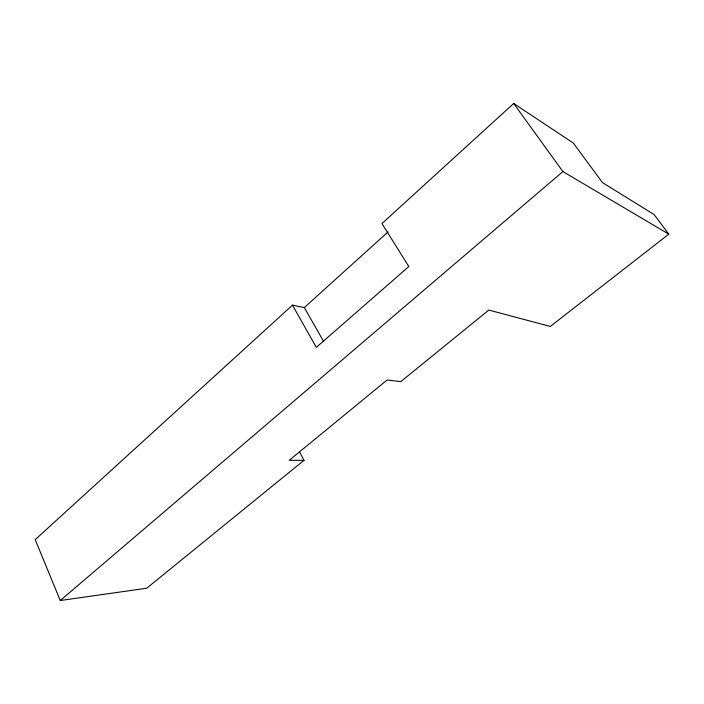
<?xml version="1.0" encoding="UTF-8"?>
<svg xmlns="http://www.w3.org/2000/svg" width="704" height="704" viewBox="0 0 704 704"><rect width="100%" height="100%" fill="white"/><g stroke="black" fill="none" stroke-linecap="round" stroke-linejoin="round"><path stroke-width="1.06" d="M323.699 341.598L304.33 307.56L292.468 305.14L35.2 539.669L60.271 600.521L146.696 588.236L304.022 460.319L299.552 451.942M304.022 460.319L289.194 460.328L387.121 379.993L400.778 381.638L488.814 310.059L550.299 326.445L668.8 234.168L654.086 214.526L602.483 182.609L573.346 143.07L513.691 103.479L381.955 223.564L408.813 266.534L316.307 347.371L292.468 305.14M304.33 307.56L388.089 231.871M60.271 600.521L562.892 171.565L668.8 234.168M513.691 103.479L562.892 171.565"/></g></svg>
